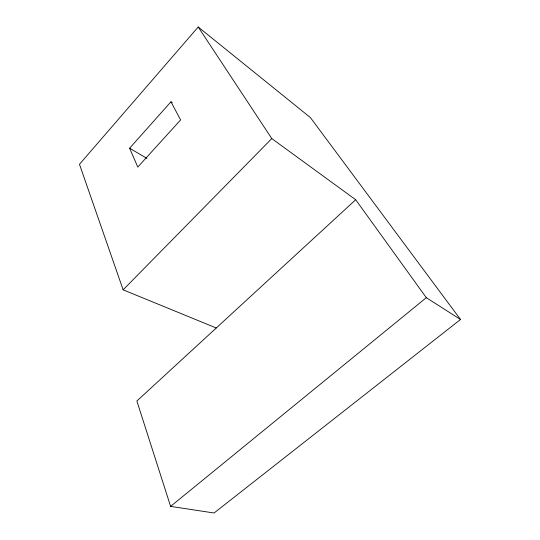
<?xml version="1.0" encoding="UTF-8"?>
<svg xmlns="http://www.w3.org/2000/svg" width="540" height="540" viewBox="0 0 540 540"><rect width="100%" height="100%" fill="white"/><g stroke="black" fill="none" stroke-linecap="round" stroke-linejoin="round"><path stroke-width="0.81" d="M460.519 319.491L426.317 297.682L355.691 199.739L136.87 401.018L170.613 506.385L214.076 513L460.519 319.491L310.426 117.605L198.207 27L79.481 164.275L123.133 289.832L216.27 327.983M170.951 101.803L180.617 119.921L137.794 167.09L129.627 148.223L170.951 101.803L172.321 102.735M123.133 289.832L271.789 138.584L198.207 27M170.613 506.385L426.317 297.682M129.627 148.223L146.954 158.416M271.789 138.584L355.691 199.739"/></g></svg>
